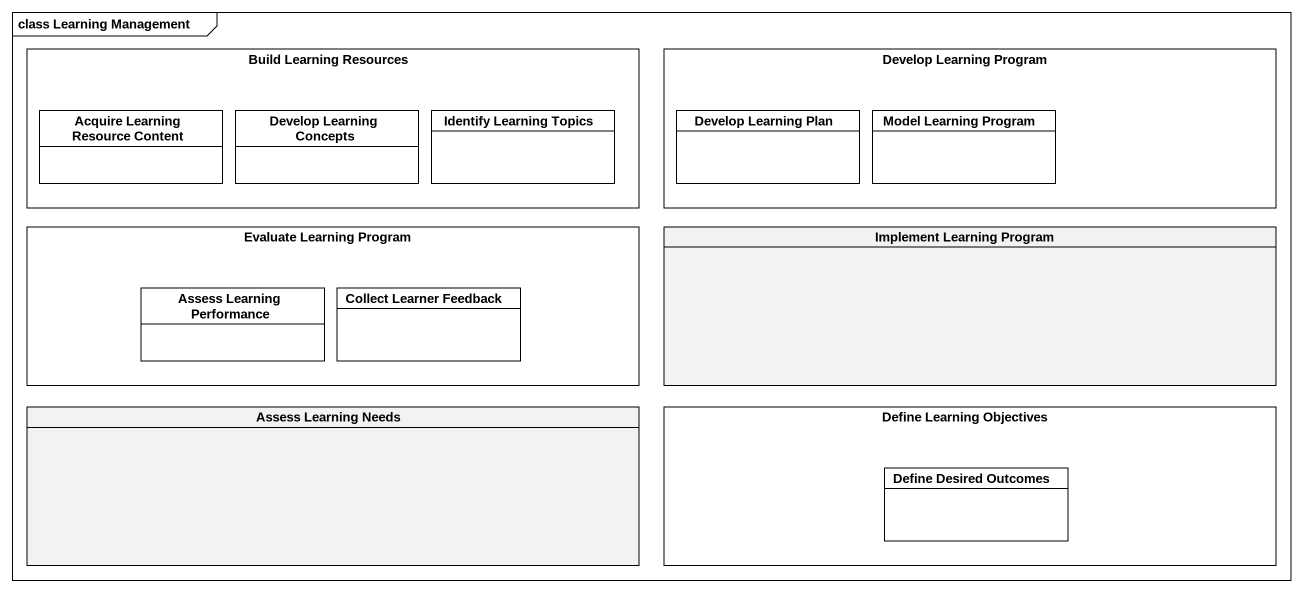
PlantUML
@startuml
mainframe class Learning Management
hide circle
hide empty members
rectangle "Build Learning Resources" as Build_Learning_Resources {
  class "Acquire Learning Resource Content" as Acquire_Learning_Resource #FFFFFF
  class "Develop Learning Concepts" as Develop_Learning_Concepts #FFFFFF
  class "Identify Learning Topics" as Identify_Learning_Topics #FFFFFF
}
rectangle "Develop Learning Program" as Develop_Learning_Program {
  class "Develop Learning Plan" as Develop_Learning_Plan #FFFFFF
  class "Model Learning Program" as Model_Learning_Program #FFFFFF
}
rectangle "Evaluate Learning Program" as Evaluate_Learning_Program {
  class "Assess Learning Performance" as Assess_Learning_Performance #FFFFFF
  class "Collect Learner Feedback" as Collect_Learner_Feedback #FFFFFF
}
class "Implement Learning Program" as Implement_Learning_Program
class "Assess Learning Needs" as Assess_Learning_Needs
rectangle "Define Learning Objectives" as Define_Learning_Objectives {
  class "Define Desired Outcomes" as Define_Desired_Outcomes #FFFFFF
}
@enduml
